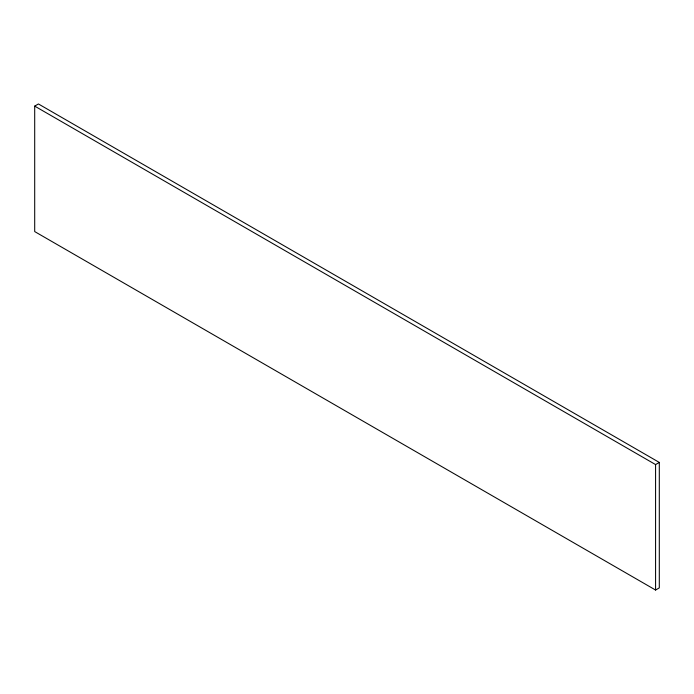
<?xml version="1.0" encoding="UTF-8"?>
<svg xmlns="http://www.w3.org/2000/svg" width="694" height="694" viewBox="0 0 694 694"><rect width="100%" height="100%" fill="white"/><g stroke="black" fill="none" stroke-linecap="round" stroke-linejoin="round"><path stroke-width="1.04" d="M34.7 106.113L38.422 103.961L659.3 462.421L659.3 587.887L655.578 590.039L34.7 231.579L34.7 106.113L655.578 464.572L659.3 462.421M655.578 464.572L655.578 590.039"/></g></svg>
